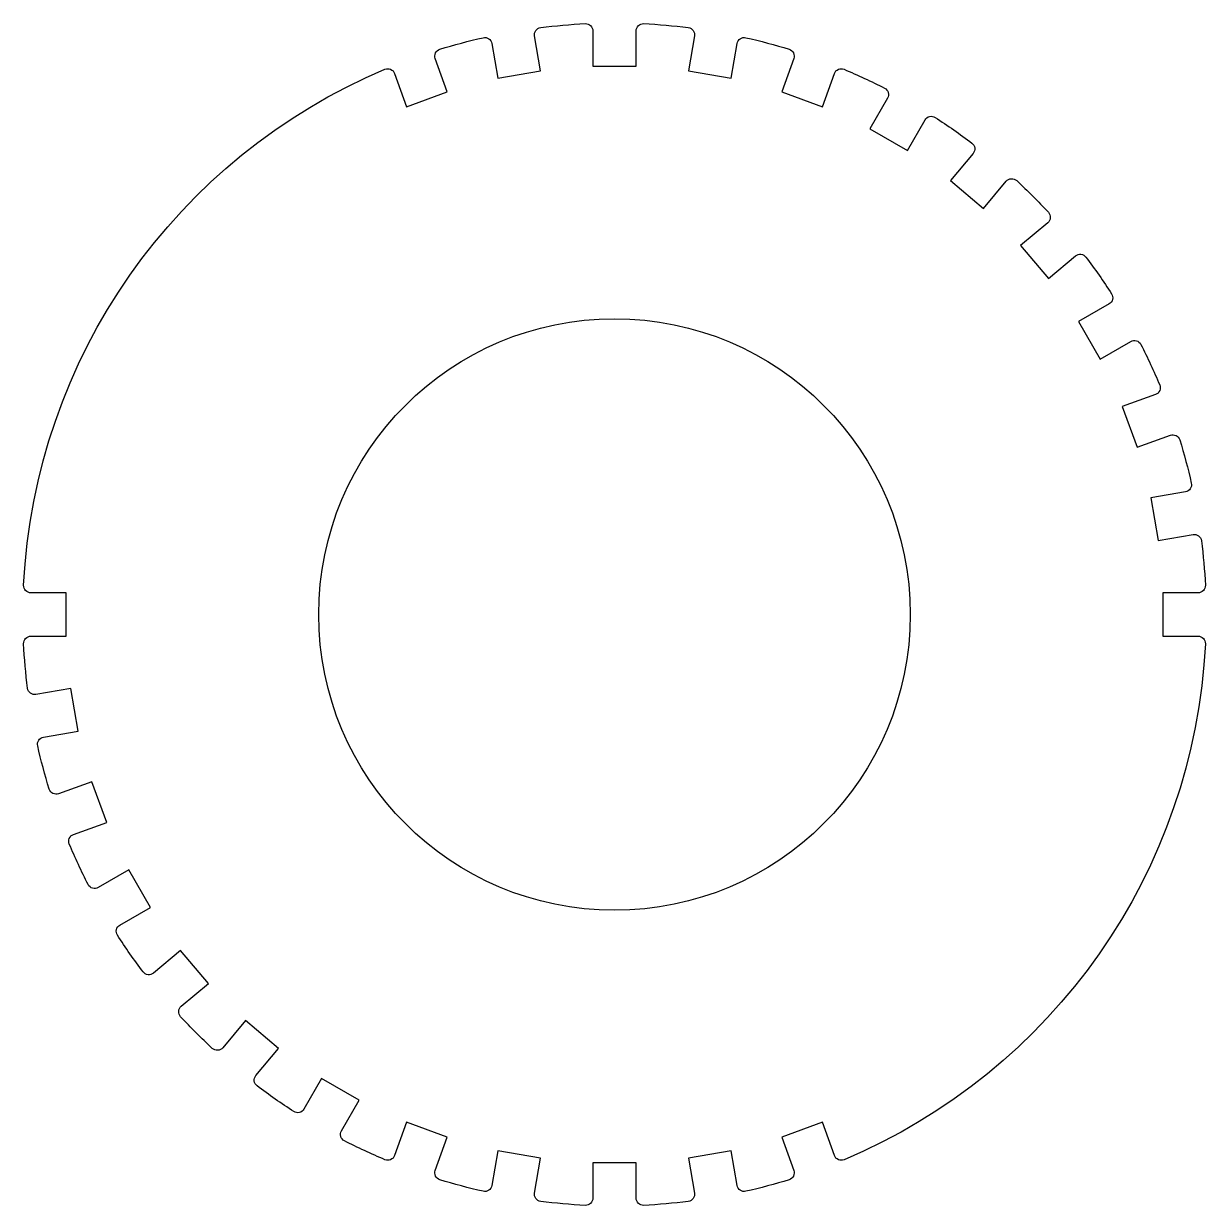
# Model space of a CAD drawing. Header units: millimetres. Extents: x -41 to 41, y -41 to 41.
import ezdxf

# ---------------------------------------------------------------- set-up
doc = ezdxf.new("R2010")
doc.units = ezdxf.units.MM
doc.layers.get('0').update_dxf_attribs({"linetype": 'CONTINUOUS'})

msp = doc.modelspace()

# ---------------------------------------------------------------- linework, layer by layer
msp.add_lwpolyline([(12.425, -38.524, -0.428758), (12.103, -39.173, -0.018934), (9.105, -39.976, -0.428758), (8.501, -39.576), (8.076, -37.162), (5.121, -37.683), (5.547, -40.097, -0.428758), (5.117, -40.679, -0.018934), (2.025, -40.95, -0.428758), (1.5, -40.451), (1.5, -38), (-1.5, -38), (-1.5, -40.451, -0.428758), (-2.025, -40.95, -0.018934), (-5.117, -40.679, -0.428758), (-5.547, -40.097), (-5.121, -37.683), (-8.076, -37.162), (-8.501, -39.576, -0.428758), (-9.105, -39.976, -0.018934), (-12.103, -39.173, -0.428758), (-12.425, -38.524), (-11.587, -36.221), (-14.406, -35.195), (-15.244, -37.498, -0.428758), (-15.908, -37.788, -0.018934), (-18.722, -36.476, -0.428758), (-18.926, -35.781), (-17.701, -33.659), (-20.299, -32.159), (-21.524, -34.281, -0.428758), (-22.228, -34.451, -0.018934), (-24.771, -32.671, -0.428758), (-24.852, -31.951), (-23.277, -30.074), (-25.575, -28.146), (-27.15, -30.023, -0.428758), (-27.873, -30.068, -0.018934), (-30.068, -27.873, -0.428758), (-30.023, -27.15), (-28.146, -25.575), (-30.074, -23.277), (-31.951, -24.852, -0.428758), (-32.671, -24.771, -0.018934), (-34.451, -22.228, -0.428758), (-34.281, -21.524), (-32.159, -20.299), (-33.659, -17.701), (-35.781, -18.926, -0.428758), (-36.476, -18.722, -0.018934), (-37.788, -15.908, -0.428758), (-37.498, -15.244), (-35.195, -14.406), (-36.221, -11.587), (-38.524, -12.425, -0.428758), (-39.173, -12.103, -0.018934), (-39.976, -9.105, -0.428758), (-39.576, -8.501), (-37.162, -8.076), (-37.683, -5.121), (-40.097, -5.547, -0.428758), (-40.679, -5.117, -0.018934), (-40.95, -2.025, -0.428758), (-40.451, -1.5), (-38, -1.5), (-38, 1.5), (-40.451, 1.5, -0.428758), (-40.95, 2.025, -0.288346), (-15.908, 37.788, -0.428758), (-15.244, 37.498), (-14.406, 35.195), (-11.587, 36.221), (-12.425, 38.524, -0.428758), (-12.103, 39.173, -0.018934), (-9.105, 39.976, -0.428758), (-8.501, 39.576), (-8.076, 37.162), (-5.121, 37.683), (-5.547, 40.097, -0.428758), (-5.117, 40.679, -0.018934), (-2.025, 40.95, -0.428758), (-1.5, 40.451), (-1.5, 38), (1.5, 38), (1.5, 40.451, -0.428758), (2.025, 40.95, -0.018934), (5.117, 40.679, -0.428758), (5.547, 40.097), (5.121, 37.683), (8.076, 37.162), (8.501, 39.576, -0.428758), (9.105, 39.976, -0.018934), (12.103, 39.173, -0.428758), (12.425, 38.524), (11.587, 36.221), (14.406, 35.195), (15.244, 37.498, -0.428758), (15.908, 37.788, -0.018934), (18.722, 36.476, -0.428758), (18.926, 35.781), (17.701, 33.659), (20.299, 32.159), (21.524, 34.281, -0.428758), (22.228, 34.451, -0.018934), (24.771, 32.671, -0.428758), (24.852, 31.951), (23.277, 30.074), (25.575, 28.146), (27.15, 30.023, -0.428758), (27.873, 30.068, -0.018934), (30.068, 27.873, -0.428758), (30.023, 27.15), (28.146, 25.575), (30.074, 23.277), (31.951, 24.852, -0.428758), (32.671, 24.771, -0.018934), (34.451, 22.228, -0.428758), (34.281, 21.524), (32.159, 20.299), (33.659, 17.701), (35.781, 18.926, -0.428758), (36.476, 18.722, -0.018934), (37.788, 15.908, -0.428758), (37.498, 15.244), (35.195, 14.406), (36.221, 11.587), (38.524, 12.425, -0.428758), (39.173, 12.103, -0.018934), (39.976, 9.105, -0.428758), (39.576, 8.501), (37.162, 8.076), (37.683, 5.121), (40.097, 5.547, -0.428758), (40.679, 5.117, -0.018934), (40.95, 2.025, -0.428758), (40.451, 1.5), (38, 1.5), (38, -1.5), (40.451, -1.5, -0.428758), (40.95, -2.025, -0.288346), (15.908, -37.788, -0.428758), (15.244, -37.498), (14.406, -35.195), (11.587, -36.221)], format="xyb", close=True)
msp.add_circle((0, 0), 20.5)

doc.saveas('drawing.dxf')
